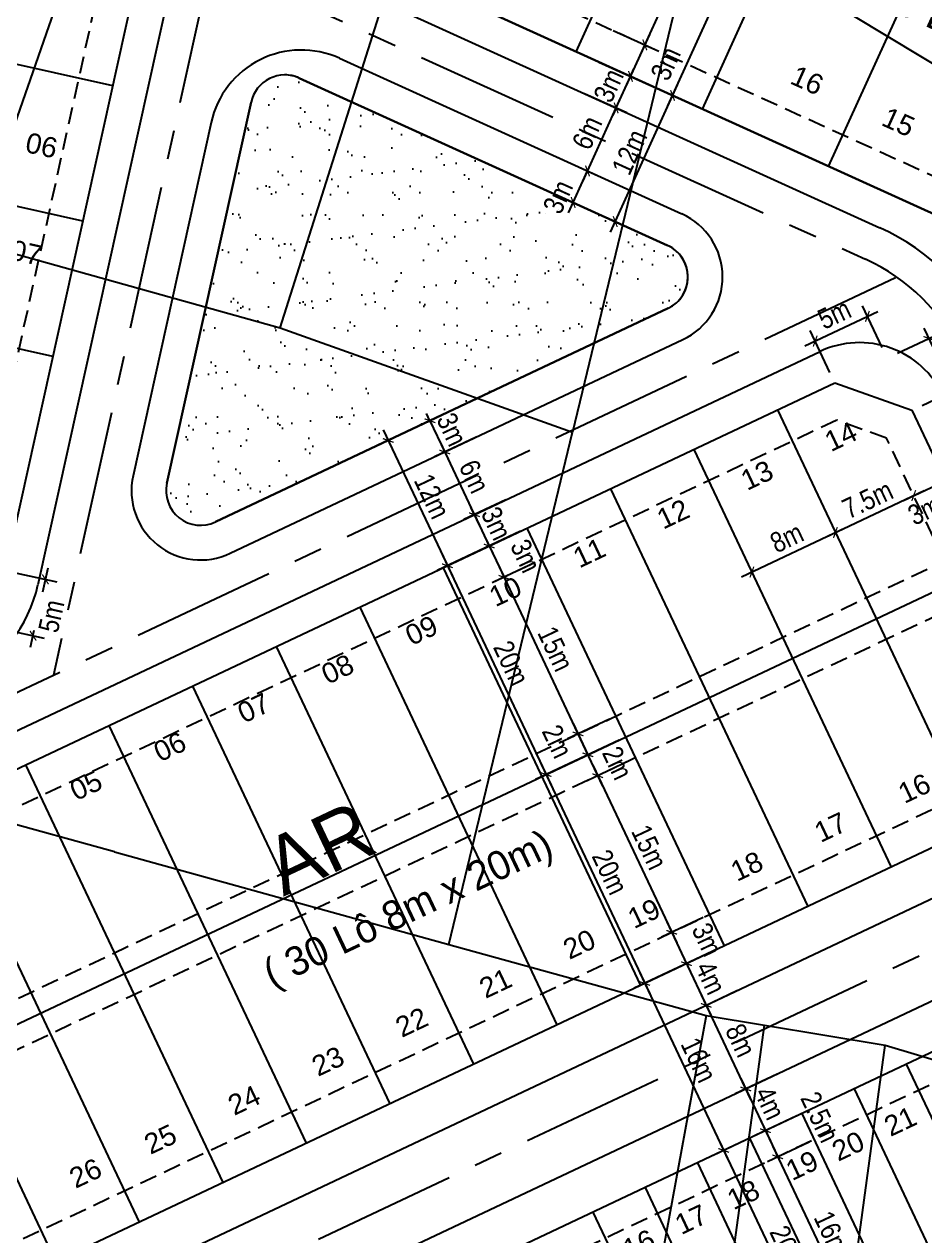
# Model space of a CAD drawing. Extents: x 597165 to 598689, y 1181586 to 1183364.
# Drawn here: x 597400.6 to 597478.6, y 1182711.4 to 1182816.4 of the extents above; entities that cross this region are included whole.
import ezdxf
from ezdxf.enums import TextEntityAlignment as Align

# ---------------------------------------------------------------- set-up
doc = ezdxf.new("R2010")
doc.units = 0
doc.header["$MEASUREMENT"] = 0
doc.linetypes.add('CENTER', pattern=[2, 1.25, -0.25, 0.25, -0.25])
doc.linetypes.add('DASHED', pattern=[0.75, 0.5, -0.25])
doc.layers.get('0').update_dxf_attribs({"linetype": 'CONTINUOUS'})
doc.layers.get('DEFPOINTS').update_dxf_attribs({"color": 8, "linetype": 'CONTINUOUS'})
for name, color, linetype in [('CGXD', 3, 'CONTINUOUS'), ('DIM-T', 7, 'CONTINUOUS'), ('DTEXT-TENLO', 4, 'CONTINUOUS'), ('HA-CAY-XANH-KO', 3, 'CONTINUOUS'), ('NEN-HT', 8, 'CONTINUOUS'), ('NET-LENGOAI', 4, 'CONTINUOUS'), ('NET-LETRONG', 5, 'CONTINUOUS'), ('NET-PLO', 2, 'CONTINUOUS'), ('NET-TIM', 2, 'CENTER'), ('TEXT-SOLO', 7, 'CONTINUOUS')]:
    doc.layers.add(name, color=color, linetype=linetype)
doc.styles.add('AVO', font='VHELVEN.TTF')
doc.styles.add('VHEL-C-R', font='VHELVCN.TTF')
doc.styles.add('VTIMES-R', font='VAPTIMN.TTF')
doc.dimstyles.new('TL1000', dxfattribs={"dimscale": 0, "dimtxt": 2, "dimasz": 0.7, "dimexe": 1, "dimexo": 1, "dimgap": 0.5, "dimtad": 1, "dimdec": 1, "dimzin": 12, "dimtxsty": 'VHEL-C-R', "dimblk1": 'ARCHTICK', "dimblk2": 'ARCHTICK', "dimsah": 1, "dimcen": -0.09, "dimdle": 1, "dimclrd": 256, "dimclre": 256, "dimclrt": 256, "dimazin": 3, "dimtfac": 0.005, "dimtdec": 1, "dimtix": 1, "dimtmove": 0, "dimatfit": 3, "dimtolj": 1, "dimtzin": 0})
pattern_1 = [(37.26582263, (0, 0), (-0.11023521, 3.854130278), [0, -3.04, 0, -3.4, 0, -3.25]), (7.26582263, (0, 0), (3.562592942, 5.629778284), [0, -1.64, 0, -2.74, 0, -1.05]), (327.26582263, (-2.46, 0.01), (6.228277961, -0.014137947), [0, -1, 0, -3.6, 0, -4.7]), (317.26582263, (-2.46, 0.01), (6.019377384, 1.73076346), [0, -0.5, 0, -2.36, 0, -2.7])]

# ---------------------------------------------------------------- blocks, each defined once
blk = doc.blocks.new('_ARCHTICK')
at = {"color": 0, "linetype": 'BYBLOCK', "const_width": 0.15}
blk.add_lwpolyline([(-0.5, -0.5), (0.5, 0.5)], dxfattribs=at)
blk = doc.blocks.new('*D924')
at = {"linetype": 'BYBLOCK'}
blk.add_line((597462.69, 1182768.49), (597471.73, 1182772.76), dxfattribs=at)
at = {"layer": 'DEFPOINTS', "color": 0, "linetype": 'BYBLOCK'}
for p in [(597470.83, 1182772.34), (597470.83, 1182772.34), (597463.6, 1182768.92)]:
    blk.add_point(p, dxfattribs=at)
at = {"linetype": 'BYBLOCK', "xscale": 0.7, "yscale": 0.7, "zscale": 0.7}
for p, rotation in [((597470.83, 1182772.34), 25.28251725439048), ((597463.6, 1182768.92), 205.2825172543905)]:
    blk.add_blockref('_ARCHTICK', p, dxfattribs=dict(at, rotation=rotation))
at = {"linetype": 'BYBLOCK', "insert": (597466.62, 1182771.89), "char_height": 1.75, "attachment_point": 5, "rotation": 25.2825, "style": 'VHEL-C-R'}
blk.add_mtext('\\A1;8m', dxfattribs=at)
blk = doc.blocks.new('*D923')
at = {"linetype": 'BYBLOCK'}
blk.add_line((597469.92, 1182771.91), (597478.51, 1182775.97), dxfattribs=at)
at = {"layer": 'DEFPOINTS', "color": 0, "linetype": 'BYBLOCK'}
for p in [(597477.61, 1182775.54), (597477.61, 1182775.54), (597470.83, 1182772.34)]:
    blk.add_point(p, dxfattribs=at)
at = {"linetype": 'BYBLOCK', "xscale": 0.7, "yscale": 0.7, "zscale": 0.7}
for p, rotation in [((597477.61, 1182775.54), 25.28251725439049), ((597470.83, 1182772.34), 205.2825172543905)]:
    blk.add_blockref('_ARCHTICK', p, dxfattribs=dict(at, rotation=rotation))
at = {"linetype": 'BYBLOCK', "insert": (597473.62, 1182775.2), "char_height": 1.75, "attachment_point": 5, "rotation": 25.2825, "style": 'VHEL-C-R'}
blk.add_mtext('\\A1;7.5m', dxfattribs=at)
blk = doc.blocks.new('*D922')
at = {"linetype": 'BYBLOCK'}
blk.add_line((597476.71, 1182775.11), (597481.23, 1182777.25), dxfattribs=at)
at = {"layer": 'DEFPOINTS', "color": 0, "linetype": 'BYBLOCK'}
for p in [(597480.32, 1182776.82), (597480.32, 1182776.82), (597477.61, 1182775.54)]:
    blk.add_point(p, dxfattribs=at)
at = {"linetype": 'BYBLOCK', "xscale": 0.7, "yscale": 0.7, "zscale": 0.7}
for p, rotation in [((597480.32, 1182776.82), 25.28251725439049), ((597477.61, 1182775.54), 205.2825172543905)]:
    blk.add_blockref('_ARCHTICK', p, dxfattribs=dict(at, rotation=rotation))
at = {"linetype": 'BYBLOCK', "insert": (597478.55, 1182774.28), "char_height": 1.75, "attachment_point": 5, "rotation": 25.2825, "style": 'VHEL-C-R'}
blk.add_mtext('\\A1;3m', dxfattribs=at)
blk = doc.blocks.new('*D784')
at = {"linetype": 'BYBLOCK'}
for p, q in [((597451.6, 1182815.81), (597455.24, 1182814.16)), ((597452.68, 1182810.93), (597454.75, 1182815.48)), ((597450.36, 1182813.08), (597454, 1182811.43))]:
    blk.add_line(p, q, dxfattribs=at)
at = {"layer": 'DEFPOINTS', "color": 0, "linetype": 'BYBLOCK'}
for p in [(597450.69, 1182816.23), (597454.33, 1182814.57), (597449.45, 1182813.5)]:
    blk.add_point(p, dxfattribs=at)
at = {"linetype": 'BYBLOCK', "xscale": 0.7, "yscale": 0.7, "zscale": 0.7}
for p, rotation in [((597454.33, 1182814.57), 65.55248368435842), ((597453.09, 1182811.84), 245.5524836843584)]:
    blk.add_blockref('_ARCHTICK', p, dxfattribs=dict(at, rotation=rotation))
at = {"linetype": 'BYBLOCK', "insert": (597456.14, 1182812.95), "char_height": 1.75, "attachment_point": 5, "rotation": 65.5525, "style": 'VHEL-C-R'}
blk.add_mtext('\\A1;3m', dxfattribs=at)
blk = doc.blocks.new('*D783')
at = {"linetype": 'BYBLOCK'}
for p, q in [((597453.92, 1182813.66), (597460.96, 1182829.14)), ((597457.81, 1182829.47), (597461.45, 1182827.81))]:
    blk.add_line(p, q, dxfattribs=at)
at = {"layer": 'DEFPOINTS', "color": 0, "linetype": 'BYBLOCK'}
for p in [(597456.9, 1182829.88), (597460.54, 1182828.23), (597450.69, 1182816.23)]:
    blk.add_point(p, dxfattribs=at)
at = {"linetype": 'BYBLOCK', "xscale": 0.7, "yscale": 0.7, "zscale": 0.7}
for p, rotation in [((597460.54, 1182828.23), 65.55248368435842), ((597454.33, 1182814.57), 245.5524836843584)]:
    blk.add_blockref('_ARCHTICK', p, dxfattribs=dict(at, rotation=rotation))
at = {"linetype": 'BYBLOCK', "insert": (597455.9, 1182822.28), "char_height": 1.75, "attachment_point": 5, "rotation": 65.5525, "style": 'VHEL-C-R'}
blk.add_mtext('\\A1;15m', dxfattribs=at)
blk = doc.blocks.new('*D778')
at = {"linetype": 'BYBLOCK'}
for p, q in [((597458.64, 1182831.29), (597465.92, 1182827.98)), ((597456.32, 1182809.28), (597465.42, 1182829.3)), ((597450.36, 1182813.08), (597457.64, 1182809.77))]:
    blk.add_line(p, q, dxfattribs=at)
at = {"layer": 'DEFPOINTS', "color": 0, "linetype": 'BYBLOCK'}
for p in [(597457.73, 1182831.7), (597465.01, 1182828.39), (597449.45, 1182813.5)]:
    blk.add_point(p, dxfattribs=at)
at = {"linetype": 'BYBLOCK', "xscale": 0.7, "yscale": 0.7, "zscale": 0.7}
for p, rotation in [((597465.01, 1182828.39), 65.55248368510357), ((597456.73, 1182810.19), 245.5524836851035)]:
    blk.add_blockref('_ARCHTICK', p, dxfattribs=dict(at, rotation=rotation))
at = {"linetype": 'BYBLOCK', "insert": (597459.6, 1182819.87), "char_height": 1.75, "attachment_point": 5, "rotation": 65.5525, "style": 'VHEL-C-R'}
blk.add_mtext('\\A1;20m', dxfattribs=at)
blk = doc.blocks.new('*D776')
at = {"linetype": 'BYBLOCK'}
for p, q in [((597446.64, 1182804.89), (597450.28, 1182803.23)), ((597447.71, 1182800.01), (597449.37, 1182803.65)), ((597445.39, 1182802.16), (597449.04, 1182800.5))]:
    blk.add_line(p, q, dxfattribs=at)
at = {"layer": 'DEFPOINTS', "color": 0, "linetype": 'BYBLOCK'}
for p in [(597445.73, 1182805.3), (597449.37, 1182803.65), (597444.48, 1182802.57)]:
    blk.add_point(p, dxfattribs=at)
at = {"linetype": 'BYBLOCK', "xscale": 0.7, "yscale": 0.7, "zscale": 0.7}
for p, rotation in [((597449.37, 1182803.65), 65.55248368601504), ((597448.13, 1182800.92), 245.552483686015)]:
    blk.add_blockref('_ARCHTICK', p, dxfattribs=dict(at, rotation=rotation))
at = {"linetype": 'BYBLOCK', "insert": (597446.82, 1182801.41), "char_height": 1.75, "attachment_point": 5, "rotation": 65.5525, "style": 'VHEL-C-R'}
blk.add_mtext('\\A1;3m', dxfattribs=at)
blk = doc.blocks.new('*D775')
at = {"linetype": 'BYBLOCK'}
for p, q in [((597448.95, 1182802.74), (597452.26, 1182810.02)), ((597449.12, 1182810.35), (597452.76, 1182808.7))]:
    blk.add_line(p, q, dxfattribs=at)
at = {"layer": 'DEFPOINTS', "color": 0, "linetype": 'BYBLOCK'}
for p in [(597448.21, 1182810.77), (597451.85, 1182809.11), (597445.73, 1182805.3)]:
    blk.add_point(p, dxfattribs=at)
at = {"linetype": 'BYBLOCK', "xscale": 0.7, "yscale": 0.7, "zscale": 0.7}
for p, rotation in [((597451.85, 1182809.11), 65.55248368601504), ((597449.37, 1182803.65), 245.552483686015)]:
    blk.add_blockref('_ARCHTICK', p, dxfattribs=dict(at, rotation=rotation))
at = {"linetype": 'BYBLOCK', "insert": (597449.34, 1182806.96), "char_height": 1.75, "attachment_point": 5, "rotation": 65.5525, "style": 'VHEL-C-R'}
blk.add_mtext('\\A1;6m', dxfattribs=at)
blk = doc.blocks.new('*D774')
at = {"linetype": 'BYBLOCK'}
for p, q in [((597450.36, 1182813.08), (597454, 1182811.43)), ((597451.85, 1182809.11), (597453.09, 1182811.84)), ((597453.09, 1182811.84), (597453.38, 1182812.48)), ((597451.85, 1182809.11), (597451.56, 1182808.47))]:
    blk.add_line(p, q, dxfattribs=at)
at = {"layer": 'DEFPOINTS', "color": 0, "linetype": 'BYBLOCK'}
for p in [(597449.45, 1182813.5), (597453.09, 1182811.84), (597448.21, 1182810.77)]:
    blk.add_point(p, dxfattribs=at)
at = {"linetype": 'BYBLOCK', "xscale": 0.7, "yscale": 0.7, "zscale": 0.7}
for p, rotation in [((597453.09, 1182811.84), 245.552483686015), ((597451.85, 1182809.11), 65.55248368601502)]:
    blk.add_blockref('_ARCHTICK', p, dxfattribs=dict(at, rotation=rotation))
at = {"linetype": 'BYBLOCK', "insert": (597451.2, 1182811.05), "char_height": 1.75, "attachment_point": 5, "rotation": 65.5525, "style": 'VHEL-C-R'}
blk.add_mtext('\\A1;3m', dxfattribs=at)
blk = doc.blocks.new('*D773')
at = {"linetype": 'BYBLOCK'}
for p, q in [((597450.36, 1182813.08), (597457.64, 1182809.77)), ((597451.35, 1182798.35), (597457.15, 1182811.1)), ((597445.39, 1182802.16), (597452.68, 1182798.85))]:
    blk.add_line(p, q, dxfattribs=at)
at = {"layer": 'DEFPOINTS', "color": 0, "linetype": 'BYBLOCK'}
for p in [(597449.45, 1182813.5), (597456.73, 1182810.19), (597444.48, 1182802.57)]:
    blk.add_point(p, dxfattribs=at)
at = {"linetype": 'BYBLOCK', "xscale": 0.7, "yscale": 0.7, "zscale": 0.7}
for p, rotation in [((597456.73, 1182810.19), 65.55248368587644), ((597451.77, 1182799.26), 245.5524836858764)]:
    blk.add_blockref('_ARCHTICK', p, dxfattribs=dict(at, rotation=rotation))
at = {"linetype": 'BYBLOCK', "insert": (597453, 1182805.29), "char_height": 1.75, "attachment_point": 5, "rotation": 65.5525, "style": 'VHEL-C-R'}
blk.add_mtext('\\A1;12m', dxfattribs=at)
blk = doc.blocks.new('*D752')
at = {"linetype": 'BYBLOCK'}
for p, q in [((597438.45, 1182783.3), (597434.83, 1182781.59)), ((597435.73, 1182782.02), (597435.43, 1182782.65)), ((597435.73, 1182782.02), (597437.01, 1182779.31)), ((597439.73, 1182780.59), (597436.11, 1182778.88)), ((597437.01, 1182779.31), (597437.31, 1182778.68))]:
    blk.add_line(p, q, dxfattribs=at)
at = {"layer": 'DEFPOINTS', "color": 0, "linetype": 'BYBLOCK'}
for p in [(597439.35, 1182783.73), (597440.63, 1182781.02), (597437.01, 1182779.31)]:
    blk.add_point(p, dxfattribs=at)
at = {"linetype": 'BYBLOCK', "xscale": 0.7, "yscale": 0.7, "zscale": 0.7}
for p, rotation in [((597435.73, 1182782.02), 295.2825172530923), ((597437.01, 1182779.31), 115.2825172530923)]:
    blk.add_blockref('_ARCHTICK', p, dxfattribs=dict(at, rotation=rotation))
at = {"linetype": 'BYBLOCK', "insert": (597437.63, 1182781.26), "char_height": 1.75, "attachment_point": 5, "rotation": 295.2825, "style": 'VHEL-C-R'}
blk.add_mtext('\\A1;3m', dxfattribs=at)
blk = doc.blocks.new('*D751')
at = {"linetype": 'BYBLOCK'}
for p, q in [((597436.59, 1182780.21), (597440, 1182772.98)), ((597442.29, 1182775.16), (597438.67, 1182773.46))]:
    blk.add_line(p, q, dxfattribs=at)
at = {"layer": 'DEFPOINTS', "color": 0, "linetype": 'BYBLOCK'}
for p in [(597440.63, 1182781.02), (597443.19, 1182775.59), (597439.58, 1182773.88)]:
    blk.add_point(p, dxfattribs=at)
at = {"linetype": 'BYBLOCK', "xscale": 0.7, "yscale": 0.7, "zscale": 0.7}
for p, rotation in [((597437.01, 1182779.31), 115.2825172530923), ((597439.58, 1182773.88), 295.2825172530923)]:
    blk.add_blockref('_ARCHTICK', p, dxfattribs=dict(at, rotation=rotation))
at = {"linetype": 'BYBLOCK', "insert": (597439.56, 1182777.19), "char_height": 1.75, "attachment_point": 5, "rotation": 295.2825, "style": 'VHEL-C-R'}
blk.add_mtext('\\A1;6m', dxfattribs=at)
blk = doc.blocks.new('*D750')
at = {"linetype": 'BYBLOCK'}
for p, q in [((597439.58, 1182773.88), (597439.28, 1182774.52)), ((597439.58, 1182773.88), (597440.86, 1182771.17)), ((597443.57, 1182772.45), (597439.95, 1182770.74)), ((597440.86, 1182771.17), (597441.16, 1182770.54))]:
    blk.add_line(p, q, dxfattribs=at)
at = {"layer": 'DEFPOINTS', "color": 0, "linetype": 'BYBLOCK'}
for p in [(597443.19, 1182775.59), (597444.47, 1182772.88), (597440.86, 1182771.17)]:
    blk.add_point(p, dxfattribs=at)
at = {"linetype": 'BYBLOCK', "xscale": 0.7, "yscale": 0.7, "zscale": 0.7}
for p, rotation in [((597439.58, 1182773.88), 295.2825172530923), ((597440.86, 1182771.17), 115.2825172530923)]:
    blk.add_blockref('_ARCHTICK', p, dxfattribs=dict(at, rotation=rotation))
at = {"linetype": 'BYBLOCK', "insert": (597441.48, 1182773.12), "char_height": 1.75, "attachment_point": 5, "rotation": 295.2825, "style": 'VHEL-C-R'}
blk.add_mtext('\\A1;3m', dxfattribs=at)
blk = doc.blocks.new('*D749')
at = {"linetype": 'BYBLOCK'}
for p, q in [((597438.45, 1182783.3), (597431.21, 1182779.89)), ((597431.69, 1182781.22), (597437.67, 1182768.56)), ((597443.57, 1182772.45), (597436.34, 1182769.04))]:
    blk.add_line(p, q, dxfattribs=at)
at = {"layer": 'DEFPOINTS', "color": 0, "linetype": 'BYBLOCK'}
for p in [(597439.35, 1182783.73), (597444.47, 1182772.88), (597437.24, 1182769.46)]:
    blk.add_point(p, dxfattribs=at)
at = {"linetype": 'BYBLOCK', "xscale": 0.7, "yscale": 0.7, "zscale": 0.7}
for p, rotation in [((597432.12, 1182780.31), 115.2825172515845), ((597437.24, 1182769.46), 295.2825172515845)]:
    blk.add_blockref('_ARCHTICK', p, dxfattribs=dict(at, rotation=rotation))
at = {"linetype": 'BYBLOCK', "insert": (597435.92, 1182775.48), "char_height": 1.75, "attachment_point": 5, "rotation": 295.2825, "style": 'VHEL-C-R'}
blk.add_mtext('\\A1;12m', dxfattribs=at)
blk = doc.blocks.new('*D748')
at = {"linetype": 'BYBLOCK'}
for p, q in [((597443.57, 1182772.45), (597439.95, 1182770.74)), ((597440.43, 1182772.08), (597442.14, 1182768.46)), ((597444.85, 1182769.74), (597441.24, 1182768.03))]:
    blk.add_line(p, q, dxfattribs=at)
at = {"layer": 'DEFPOINTS', "color": 0, "linetype": 'BYBLOCK'}
for p in [(597444.47, 1182772.88), (597445.76, 1182770.17), (597442.14, 1182768.46)]:
    blk.add_point(p, dxfattribs=at)
at = {"linetype": 'BYBLOCK', "xscale": 0.7, "yscale": 0.7, "zscale": 0.7}
for p, rotation in [((597440.86, 1182771.17), 115.2825172471723), ((597442.14, 1182768.46), 295.2825172471723)]:
    blk.add_blockref('_ARCHTICK', p, dxfattribs=dict(at, rotation=rotation))
at = {"linetype": 'BYBLOCK', "insert": (597444.01, 1182770.31), "char_height": 1.75, "attachment_point": 5, "rotation": 295.2825, "style": 'VHEL-C-R'}
blk.add_mtext('\\A1;3m', dxfattribs=at)
blk = doc.blocks.new('*D747')
at = {"linetype": 'BYBLOCK'}
for p, q in [((597441.71, 1182769.36), (597448.97, 1182753.99)), ((597451.26, 1182756.18), (597447.64, 1182754.47))]:
    blk.add_line(p, q, dxfattribs=at)
at = {"layer": 'DEFPOINTS', "color": 0, "linetype": 'BYBLOCK'}
for p in [(597445.76, 1182770.17), (597452.16, 1182756.6), (597448.55, 1182754.9)]:
    blk.add_point(p, dxfattribs=at)
at = {"linetype": 'BYBLOCK', "xscale": 0.7, "yscale": 0.7, "zscale": 0.7}
for p, rotation in [((597442.14, 1182768.46), 115.2825172471723), ((597448.55, 1182754.9), 295.2825172471723)]:
    blk.add_blockref('_ARCHTICK', p, dxfattribs=dict(at, rotation=rotation))
at = {"linetype": 'BYBLOCK', "insert": (597446.6, 1182762.27), "char_height": 1.75, "attachment_point": 5, "rotation": 295.2825, "style": 'VHEL-C-R'}
blk.add_mtext('\\A1;15m', dxfattribs=at)
blk = doc.blocks.new('*D746')
at = {"linetype": 'BYBLOCK'}
for p, q in [((597448.12, 1182755.8), (597449.4, 1182753.09)), ((597452.11, 1182754.37), (597448.5, 1182752.66))]:
    blk.add_line(p, q, dxfattribs=at)
at = {"layer": 'DEFPOINTS', "color": 0, "linetype": 'BYBLOCK'}
for p in [(597452.16, 1182756.6), (597453.02, 1182754.8), (597449.4, 1182753.09)]:
    blk.add_point(p, dxfattribs=at)
at = {"linetype": 'BYBLOCK', "xscale": 0.7, "yscale": 0.7, "zscale": 0.7}
for p, rotation in [((597448.55, 1182754.9), 115.2825172471723), ((597449.4, 1182753.09), 295.2825172471723)]:
    blk.add_blockref('_ARCHTICK', p, dxfattribs=dict(at, rotation=rotation))
at = {"linetype": 'BYBLOCK', "insert": (597446.76, 1182754.25), "char_height": 1.75, "attachment_point": 5, "rotation": 295.2825, "style": 'VHEL-C-R'}
blk.add_mtext('\\A1;2m', dxfattribs=at)
blk = doc.blocks.new('*D745')
at = {"linetype": 'BYBLOCK'}
for p, q in [((597448.97, 1182753.99), (597450.68, 1182750.37)), ((597452.97, 1182752.56), (597449.35, 1182750.85))]:
    blk.add_line(p, q, dxfattribs=at)
at = {"layer": 'DEFPOINTS', "color": 0, "linetype": 'BYBLOCK'}
for p in [(597453.02, 1182754.8), (597453.87, 1182752.99), (597450.25, 1182751.28)]:
    blk.add_point(p, dxfattribs=at)
at = {"linetype": 'BYBLOCK', "xscale": 0.7, "yscale": 0.7, "zscale": 0.7}
for p, rotation in [((597449.4, 1182753.09), 115.2825172471723), ((597450.25, 1182751.28), 295.2825172471723)]:
    blk.add_blockref('_ARCHTICK', p, dxfattribs=dict(at, rotation=rotation))
at = {"linetype": 'BYBLOCK', "insert": (597451.97, 1182752.38), "char_height": 1.75, "attachment_point": 5, "rotation": 295.2825, "style": 'VHEL-C-R'}
blk.add_mtext('\\A1;2m', dxfattribs=at)
blk = doc.blocks.new('*D744')
at = {"linetype": 'BYBLOCK'}
for p, q in [((597449.83, 1182752.18), (597457.09, 1182736.81)), ((597459.37, 1182739), (597455.76, 1182737.29))]:
    blk.add_line(p, q, dxfattribs=at)
at = {"layer": 'DEFPOINTS', "color": 0, "linetype": 'BYBLOCK'}
for p in [(597453.87, 1182752.99), (597460.28, 1182739.42), (597456.66, 1182737.72)]:
    blk.add_point(p, dxfattribs=at)
at = {"linetype": 'BYBLOCK', "xscale": 0.7, "yscale": 0.7, "zscale": 0.7}
for p, rotation in [((597450.25, 1182751.28), 115.2825172471723), ((597456.66, 1182737.72), 295.2825172471723)]:
    blk.add_blockref('_ARCHTICK', p, dxfattribs=dict(at, rotation=rotation))
at = {"linetype": 'BYBLOCK', "insert": (597454.72, 1182745.09), "char_height": 1.75, "attachment_point": 5, "rotation": 295.2825, "style": 'VHEL-C-R'}
blk.add_mtext('\\A1;15m', dxfattribs=at)
blk = doc.blocks.new('*D743')
at = {"linetype": 'BYBLOCK'}
for p, q in [((597456.23, 1182738.62), (597457.94, 1182735)), ((597460.65, 1182736.28), (597457.04, 1182734.58))]:
    blk.add_line(p, q, dxfattribs=at)
at = {"layer": 'DEFPOINTS', "color": 0, "linetype": 'BYBLOCK'}
for p in [(597460.28, 1182739.42), (597461.56, 1182736.71), (597457.94, 1182735)]:
    blk.add_point(p, dxfattribs=at)
at = {"linetype": 'BYBLOCK', "xscale": 0.7, "yscale": 0.7, "zscale": 0.7}
for p, rotation in [((597456.66, 1182737.72), 115.2825172471723), ((597457.94, 1182735), 295.2825172471723)]:
    blk.add_blockref('_ARCHTICK', p, dxfattribs=dict(at, rotation=rotation))
at = {"linetype": 'BYBLOCK', "insert": (597459.72, 1182737.09), "char_height": 1.75, "attachment_point": 5, "rotation": 295.2825, "style": 'VHEL-C-R'}
blk.add_mtext('\\A1;3m', dxfattribs=at)
blk = doc.blocks.new('*D742')
at = {"linetype": 'BYBLOCK'}
for p, q in [((597443.57, 1182772.45), (597436.34, 1182769.04)), ((597436.81, 1182770.37), (597446.21, 1182750.47)), ((597452.11, 1182754.37), (597444.88, 1182750.95))]:
    blk.add_line(p, q, dxfattribs=at)
at = {"layer": 'DEFPOINTS', "color": 0, "linetype": 'BYBLOCK'}
for p in [(597444.47, 1182772.88), (597453.02, 1182754.8), (597445.78, 1182751.38)]:
    blk.add_point(p, dxfattribs=at)
at = {"linetype": 'BYBLOCK', "xscale": 0.7, "yscale": 0.7, "zscale": 0.7}
for p, rotation in [((597437.24, 1182769.46), 115.2825172527402), ((597445.78, 1182751.38), 295.2825172527402)]:
    blk.add_blockref('_ARCHTICK', p, dxfattribs=dict(at, rotation=rotation))
at = {"linetype": 'BYBLOCK', "insert": (597442.77, 1182761.02), "char_height": 1.75, "attachment_point": 5, "rotation": 295.2825, "style": 'VHEL-C-R'}
blk.add_mtext('\\A1;20m', dxfattribs=at)
blk = doc.blocks.new('*D741')
at = {"linetype": 'BYBLOCK'}
for p, q in [((597452.11, 1182754.37), (597444.88, 1182750.95)), ((597445.36, 1182752.28), (597454.75, 1182732.39)), ((597460.65, 1182736.28), (597453.42, 1182732.87))]:
    blk.add_line(p, q, dxfattribs=at)
at = {"layer": 'DEFPOINTS', "color": 0, "linetype": 'BYBLOCK'}
for p in [(597453.02, 1182754.8), (597461.56, 1182736.71), (597454.32, 1182733.29)]:
    blk.add_point(p, dxfattribs=at)
at = {"linetype": 'BYBLOCK', "xscale": 0.7, "yscale": 0.7, "zscale": 0.7}
for p, rotation in [((597445.78, 1182751.38), 115.2825172527402), ((597454.32, 1182733.29), 295.2825172527402)]:
    blk.add_blockref('_ARCHTICK', p, dxfattribs=dict(at, rotation=rotation))
at = {"linetype": 'BYBLOCK', "insert": (597451.31, 1182742.93), "char_height": 1.75, "attachment_point": 5, "rotation": 295.2825, "style": 'VHEL-C-R'}
blk.add_mtext('\\A1;20m', dxfattribs=at)
blk = doc.blocks.new('*D740')
at = {"linetype": 'BYBLOCK'}
for p, q in [((597460.65, 1182736.28), (597457.04, 1182734.58)), ((597457.51, 1182735.91), (597460.08, 1182730.48)), ((597462.36, 1182732.67), (597458.75, 1182730.96))]:
    blk.add_line(p, q, dxfattribs=at)
at = {"layer": 'DEFPOINTS', "color": 0, "linetype": 'BYBLOCK'}
for p in [(597461.56, 1182736.71), (597463.27, 1182733.09), (597459.65, 1182731.39)]:
    blk.add_point(p, dxfattribs=at)
at = {"linetype": 'BYBLOCK', "xscale": 0.7, "yscale": 0.7, "zscale": 0.7}
for p, rotation in [((597457.94, 1182735), 115.2825172518367), ((597459.65, 1182731.39), 295.2825172518367)]:
    blk.add_blockref('_ARCHTICK', p, dxfattribs=dict(at, rotation=rotation))
at = {"linetype": 'BYBLOCK', "insert": (597460.04, 1182733.78), "char_height": 1.75, "attachment_point": 5, "rotation": 295.2825, "style": 'VHEL-C-R'}
blk.add_mtext('\\A1;4m', dxfattribs=at)
blk = doc.blocks.new('*D739')
at = {"linetype": 'BYBLOCK'}
for p, q in [((597459.22, 1182732.29), (597463.49, 1182723.25)), ((597465.78, 1182725.43), (597462.16, 1182723.72))]:
    blk.add_line(p, q, dxfattribs=at)
at = {"layer": 'DEFPOINTS', "color": 0, "linetype": 'BYBLOCK'}
for p in [(597463.27, 1182733.09), (597466.68, 1182725.86), (597463.07, 1182724.15)]:
    blk.add_point(p, dxfattribs=at)
at = {"linetype": 'BYBLOCK', "xscale": 0.7, "yscale": 0.7, "zscale": 0.7}
for p, rotation in [((597459.65, 1182731.39), 115.2825172518367), ((597463.07, 1182724.15), 295.2825172518367)]:
    blk.add_blockref('_ARCHTICK', p, dxfattribs=dict(at, rotation=rotation))
at = {"linetype": 'BYBLOCK', "insert": (597462.62, 1182728.36), "char_height": 1.75, "attachment_point": 5, "rotation": 295.2825, "style": 'VHEL-C-R'}
blk.add_mtext('\\A1;8m', dxfattribs=at)
blk = doc.blocks.new('*D738')
at = {"linetype": 'BYBLOCK'}
for p, q in [((597462.64, 1182725.06), (597465.2, 1182719.63)), ((597467.49, 1182721.82), (597463.87, 1182720.11))]:
    blk.add_line(p, q, dxfattribs=at)
at = {"layer": 'DEFPOINTS', "color": 0, "linetype": 'BYBLOCK'}
for p in [(597466.68, 1182725.86), (597468.39, 1182722.24), (597464.77, 1182720.54)]:
    blk.add_point(p, dxfattribs=at)
at = {"linetype": 'BYBLOCK', "xscale": 0.7, "yscale": 0.7, "zscale": 0.7}
for p, rotation in [((597463.07, 1182724.15), 115.2825172518367), ((597464.77, 1182720.54), 295.2825172518367)]:
    blk.add_blockref('_ARCHTICK', p, dxfattribs=dict(at, rotation=rotation))
at = {"linetype": 'BYBLOCK', "insert": (597465.16, 1182722.93), "char_height": 1.75, "attachment_point": 5, "rotation": 295.2825, "style": 'VHEL-C-R'}
blk.add_mtext('\\A1;4m', dxfattribs=at)
blk = doc.blocks.new('*D737')
at = {"linetype": 'BYBLOCK'}
for p, q in [((597460.65, 1182736.28), (597453.42, 1182732.87)), ((597453.9, 1182734.2), (597461.58, 1182717.92)), ((597467.49, 1182721.82), (597460.25, 1182718.4))]:
    blk.add_line(p, q, dxfattribs=at)
at = {"layer": 'DEFPOINTS', "color": 0, "linetype": 'BYBLOCK'}
for p in [(597461.56, 1182736.71), (597468.39, 1182722.24), (597461.16, 1182718.83)]:
    blk.add_point(p, dxfattribs=at)
at = {"linetype": 'BYBLOCK', "xscale": 0.7, "yscale": 0.7, "zscale": 0.7}
for p, rotation in [((597454.32, 1182733.29), 115.2825172528409), ((597461.16, 1182718.83), 295.282517252841)]:
    blk.add_blockref('_ARCHTICK', p, dxfattribs=dict(at, rotation=rotation))
at = {"linetype": 'BYBLOCK', "insert": (597459, 1182726.66), "char_height": 1.75, "attachment_point": 5, "rotation": 295.2825, "style": 'VHEL-C-R'}
blk.add_mtext('\\A1;16m', dxfattribs=at)
blk = doc.blocks.new('*D736')
at = {"linetype": 'BYBLOCK'}
for p, q in [((597467.49, 1182721.82), (597463.87, 1182720.11)), ((597464.35, 1182721.44), (597465.84, 1182718.27)), ((597468.55, 1182719.56), (597464.94, 1182717.85))]:
    blk.add_line(p, q, dxfattribs=at)
at = {"layer": 'DEFPOINTS', "color": 0, "linetype": 'BYBLOCK'}
for p in [(597468.39, 1182722.24), (597469.46, 1182719.98), (597465.84, 1182718.27)]:
    blk.add_point(p, dxfattribs=at)
at = {"linetype": 'BYBLOCK', "xscale": 0.7, "yscale": 0.7, "zscale": 0.7}
for p, rotation in [((597464.77, 1182720.54), 115.282517257119), ((597465.84, 1182718.27), 295.282517257119)]:
    blk.add_blockref('_ARCHTICK', p, dxfattribs=dict(at, rotation=rotation))
at = {"linetype": 'BYBLOCK', "insert": (597469.49, 1182721.72), "char_height": 1.75, "attachment_point": 5, "rotation": 295.2825, "style": 'VHEL-C-R'}
blk.add_mtext('\\A1;2.5m', dxfattribs=at)
blk = doc.blocks.new('*D735')
at = {"linetype": 'BYBLOCK'}
for p, q in [((597465.42, 1182719.18), (597473.1, 1182702.9)), ((597475.39, 1182705.09), (597471.77, 1182703.38))]:
    blk.add_line(p, q, dxfattribs=at)
at = {"layer": 'DEFPOINTS', "color": 0, "linetype": 'BYBLOCK'}
for p in [(597469.46, 1182719.98), (597476.29, 1182705.52), (597472.68, 1182703.81)]:
    blk.add_point(p, dxfattribs=at)
at = {"linetype": 'BYBLOCK', "xscale": 0.7, "yscale": 0.7, "zscale": 0.7}
for p, rotation in [((597465.84, 1182718.27), 115.282517257119), ((597472.68, 1182703.81), 295.282517257119)]:
    blk.add_blockref('_ARCHTICK', p, dxfattribs=dict(at, rotation=rotation))
at = {"linetype": 'BYBLOCK', "insert": (597470.52, 1182711.64), "char_height": 1.75, "attachment_point": 5, "rotation": 295.2825, "style": 'VHEL-C-R'}
blk.add_mtext('\\A1;16m', dxfattribs=at)
blk = doc.blocks.new('*D730')
at = {"linetype": 'BYBLOCK'}
for p, q in [((597467.49, 1182721.82), (597460.25, 1182718.4)), ((597460.73, 1182719.73), (597470.13, 1182699.84)), ((597476.03, 1182703.73), (597468.8, 1182700.32))]:
    blk.add_line(p, q, dxfattribs=at)
at = {"layer": 'DEFPOINTS', "color": 0, "linetype": 'BYBLOCK'}
for p in [(597468.39, 1182722.24), (597476.93, 1182704.16), (597469.7, 1182700.74)]:
    blk.add_point(p, dxfattribs=at)
at = {"linetype": 'BYBLOCK', "xscale": 0.7, "yscale": 0.7, "zscale": 0.7}
for p, rotation in [((597461.16, 1182718.83), 115.2825172534613), ((597469.7, 1182700.74), 295.2825172534613)]:
    blk.add_blockref('_ARCHTICK', p, dxfattribs=dict(at, rotation=rotation))
at = {"linetype": 'BYBLOCK', "insert": (597466.69, 1182710.38), "char_height": 1.75, "attachment_point": 5, "rotation": 295.2825, "style": 'VHEL-C-R'}
blk.add_mtext('\\A1;20m', dxfattribs=at)
blk = doc.blocks.new('*D603')
at = {"linetype": 'BYBLOCK'}
for p, q in [((597399.97, 1182768.83), (597403.42, 1182768.06)), ((597402.66, 1182769.25), (597402.2, 1182767.17)), ((597398.89, 1182763.94), (597402.34, 1182763.18)), ((597401.15, 1182762.42), (597401.47, 1182763.88))]:
    blk.add_line(p, q, dxfattribs=at)
at = {"layer": 'DEFPOINTS', "color": 0, "linetype": 'BYBLOCK'}
for p in [(597398.99, 1182769.04), (597402.44, 1182768.28), (597397.91, 1182764.16)]:
    blk.add_point(p, dxfattribs=at)
at = {"linetype": 'BYBLOCK', "xscale": 0.7, "yscale": 0.7, "zscale": 0.7}
for p, rotation in [((597402.44, 1182768.28), 77.54387974004484), ((597401.37, 1182763.4), 257.5438797400449)]:
    blk.add_blockref('_ARCHTICK', p, dxfattribs=dict(at, rotation=rotation))
at = {"linetype": 'BYBLOCK', "insert": (597402.96, 1182765.1), "char_height": 1.75, "attachment_point": 5, "rotation": 77.5439, "style": 'VHEL-C-R'}
blk.add_mtext('\\A1;5m', dxfattribs=at)
blk = doc.blocks.new('*D601')
at = {"linetype": 'BYBLOCK'}
for p, q in [((597474.88, 1182788.35), (597473.17, 1182791.96)), ((597468.17, 1182788.5), (597474.5, 1182791.49)), ((597470.36, 1182786.21), (597468.65, 1182789.83))]:
    blk.add_line(p, q, dxfattribs=at)
at = {"layer": 'DEFPOINTS', "color": 0, "linetype": 'BYBLOCK'}
for p in [(597473.6, 1182791.06), (597475.31, 1182787.44), (597470.79, 1182785.31)]:
    blk.add_point(p, dxfattribs=at)
at = {"linetype": 'BYBLOCK', "xscale": 0.7, "yscale": 0.7, "zscale": 0.7}
for p, rotation in [((597473.6, 1182791.06), 25.28251725275693), ((597469.08, 1182788.92), 205.282517252757)]:
    blk.add_blockref('_ARCHTICK', p, dxfattribs=dict(at, rotation=rotation))
at = {"linetype": 'BYBLOCK', "insert": (597470.74, 1182791.25), "char_height": 1.75, "attachment_point": 5, "rotation": 25.2825, "style": 'VHEL-C-R'}
blk.add_mtext('\\A1;5m', dxfattribs=at)
blk = doc.blocks.new('*D600')
at = {"linetype": 'BYBLOCK'}
for p, q in [((597481.49, 1182783.73), (597478.5, 1182790.05)), ((597476.21, 1182787.87), (597479.83, 1182789.58)), ((597478.35, 1182783.35), (597481.96, 1182785.06))]:
    blk.add_line(p, q, dxfattribs=at)
at = {"layer": 'DEFPOINTS', "color": 0, "linetype": 'BYBLOCK'}
for p in [(597478.92, 1182789.15), (597475.31, 1182787.44), (597477.44, 1182782.92)]:
    blk.add_point(p, dxfattribs=at)
at = {"linetype": 'BYBLOCK', "xscale": 0.7, "yscale": 0.7, "zscale": 0.7}
for p, rotation in [((597478.92, 1182789.15), 115.2825172515507), ((597481.06, 1182784.63), 295.2825172515507)]:
    blk.add_blockref('_ARCHTICK', p, dxfattribs=dict(at, rotation=rotation))
at = {"linetype": 'BYBLOCK', "insert": (597481.25, 1182787.49), "char_height": 1.75, "attachment_point": 5, "rotation": 295.2825, "style": 'VHEL-C-R'}
blk.add_mtext('\\A1;5m', dxfattribs=at)

msp = doc.modelspace()

# ---------------------------------------------------------------- hatches: boundary and pattern name
at = {"layer": 'HA-CAY-XANH-KO'}
h = msp.add_hatch(dxfattribs=at)
h.set_pattern_fill('AR-SAND', color=256, scale=2, angle=359.765823, style=0)
h.set_pattern_definition(pattern_1)
h.paths.add_polyline_path([(597412.9535, 1182776.6107, 0.67543698), (597417.5469, 1182773.4674, -0.03670132), (597417.1641, 1182773.251), (597456.3431, 1182791.7562, 0.51900157), (597457.1832, 1182796.5901, 0.08991807), (597456.3034, 1182797.1998), (597424.4144, 1182811.6972, 0.10707887), (597423.1728, 1182811.9662, 0.35188038), (597420.2434, 1182809.6133)])
h = msp.add_hatch(dxfattribs=at)
h.set_pattern_fill('AR-SAND', color=256, scale=2, angle=359.765823, style=0)
h.set_pattern_definition(pattern_1)
h.paths.add_polyline_path([(597653.6476, 1182725.6934, 0.42078511), (597655.5169, 1182731.0991, -0.00559617), (597655.5561, 1182731.0186), (597650.4311, 1182741.8691, 0.41421356), (597645.1059, 1182743.7776), (597443.964, 1182648.7734), (597439.3977, 1182646.6166, 0.41421356), (597437.4892, 1182641.2914), (597442.6142, 1182630.4409, 0.41421356), (597447.9394, 1182628.5323), (597452.5056, 1182630.6891)])

# ---------------------------------------------------------------- linework, layer by layer
at = {"layer": 'CGXD', "linetype": 'DASHED', "ltscale": 3}
for points in [[(597425.0424, 1182861.6757), (597423.4325, 1182865.9696), (597405.834, 1182873.9703), (597396.6521, 1182847.8231), (597376.34, 1182758.3188), (597376.159, 1182757.201), (597391.4818, 1182764.4384), (597396.2128, 1182770.3677), (597408.1973, 1182824.6225)], [(597497.0629, 1182811.6244), (597434.9072, 1182839.8817), (597430.0413, 1182829.1785), (597431.6512, 1182824.8846), (597485.8485, 1182800.2454), (597503.2872, 1182763.3244), (597507.6041, 1182761.7772), (597518.2353, 1182766.7986)], [(597615.9793, 1182771.4929), (597609.1459, 1182785.9603), (597384.0291, 1182679.6321), (597382.3421, 1182674.9253), (597387.6655, 1182663.6547)], [(597480.2817, 1182769.8849), (597475.2603, 1182780.5161), (597470.9434, 1182782.0632), (597370.4752, 1182734.6096), (597367.5669, 1182716.647)], [(597485.4642, 1182751.32), (597487.0114, 1182755.6369), (597481.99, 1182766.2681), (597366.7914, 1182711.8569), (597363.883, 1182693.8942)]]:
    msp.add_lwpolyline(points, close=True, dxfattribs=at)
at = {"layer": 'NEN-HT', "linetype": 'CONTINUOUS'}
for p, q in [((597412.13, 1182843.29), (597396.21, 1182797.49)), ((597422.76, 1182790.07), (597436.63, 1182833.95)), ((597458.78, 1182825.34), (597448.08, 1182781.02)), ((597458.78, 1182825.34), (597487.55, 1182807.92)), ((597396.21, 1182797.49), (597422.76, 1182790.07)), ((597422.76, 1182790.07), (597448.08, 1182781.02)), ((597437.37, 1182736.67), (597448.08, 1182781.02)), ((597408.42, 1182744.69), (597384.54, 1182751.3)), ((597408.42, 1182744.69), (597437.37, 1182736.67)), ((597437.37, 1182736.67), (597459.64, 1182730.51)), ((597459.64, 1182730.51), (597442.27, 1182636.2)), ((597459.64, 1182730.51), (597464.7, 1182729.69)), ((597452.44, 1182640.56), (597464.7, 1182729.69)), ((597464.7, 1182729.69), (597475.13, 1182727.96)), ((597466.12, 1182660.87), (597475.13, 1182727.96)), ((597475.13, 1182727.96), (597496.17, 1182721.56))]:
    msp.add_line(p, q, dxfattribs=at)
at = {"layer": 'NET-LENGOAI', "ltscale": 20}
for p, q in [((597413.7842, 1182822.0976), (597401.7953, 1182767.8225)), ((597428.0369, 1182819.9368), (597474.6874, 1182798.7285)), ((597427.904, 1182813.4063), (597457.545, 1182799.9308)), ((597416.7814, 1182807.8491), (597410.0241, 1182777.2577)), ((597620.3852, 1182798.4575), (597379.4125, 1182684.6401)), ((597418.4453, 1182770.5383), (597457.6244, 1182789.0435)), ((597373.7297, 1182742.7824), (597469.5045, 1182788.0192)), ((597489.5774, 1182745.5212), (597375.9958, 1182691.8738))]:
    msp.add_line(p, q, dxfattribs=at)
for centre, radius, start, end in [((597424.5931, 1182806.1235), 8, 65.552484, 167.54388), ((597455.0619, 1182794.4688), 6, 295.282517, 65.552484), ((597466.4102, 1182780.5217), 20, 25.282517, 65.552484), ((597472.9212, 1182780.7855), 8, 25.282517, 115.282517), ((597415.8828, 1182775.9636), 6, 167.54388, 295.282517), ((597390.0777, 1182770.4108), 12, 295.282517, 347.54388)]:
    msp.add_arc(centre, radius, start, end, dxfattribs=at)
at = {"layer": 'NET-LETRONG'}
for p, q in [((597411.0587, 1182823.6677), (597398.9921, 1182769.0408)), ((597429.2784, 1182822.6678), (597483.6056, 1182797.9696)), ((597483.6056, 1182797.9696), (597429.2784, 1182822.6678)), ((597424.4144, 1182811.6972), (597456.3034, 1182797.1998)), ((597456.3034, 1182797.1998), (597424.4144, 1182811.6972)), ((597420.2434, 1182809.6133), (597412.9535, 1182776.6107)), ((597412.9535, 1182776.6107), (597420.2434, 1182809.6133)), ((597417.1641, 1182773.251), (597456.3431, 1182791.7562)), ((597456.3431, 1182791.7562), (597417.1641, 1182773.251)), ((597373.1575, 1182739.1943), (597470.7858, 1182785.3066)), ((597544.7833, 1182758.3251), (597454.362, 1182715.6169)), ((597487.8691, 1182749.1381), (597363.3014, 1182690.3017)), ((597454.362, 1182715.6169), (597382.025, 1182681.4504))]:
    msp.add_line(p, q, dxfattribs=at)
at = {"layer": 'NET-LETRONG', "ltscale": 20}
for p, q in [((597470.7858, 1182785.3066), (597477.4423, 1182782.9209)), ((597477.4423, 1182782.9209), (597490.2547, 1182755.7945))]:
    msp.add_line(p, q, dxfattribs=at)
at = {"layer": 'NET-LETRONG'}
for centre, start, end in [((597423.1728, 1182808.9662), 65.552484, 167.54388), ((597423.1728, 1182808.9662), 65.552484, 90), ((597423.1728, 1182808.9662), 65.552484, 90), ((597455.0619, 1182794.4688), 295.282517, 65.552484), ((597455.0619, 1182794.4688), 295.282517, 65.552484), ((597455.0619, 1182794.4688), 45.000052, 65.552484), ((597455.0619, 1182794.4688), 295.282517, 45.000052), ((597415.8828, 1182775.9636), 167.54388, 295.282517)]:
    msp.add_arc(centre, 3, start, end, dxfattribs=at)
at = {"layer": 'NET-PLO'}
for p, q in [((597448.3956, 1182813.9768), (597464.95, 1182850.3904)), ((597459.3197, 1182809.0105), (597475.8741, 1182845.4241)), ((597470.2438, 1182804.0441), (597486.7981, 1182840.4578)), ((597408.2668, 1182811.0286), (597387.3021, 1182815.6596)), ((597405.6785, 1182799.3111), (597384.6463, 1182803.9569)), ((597403.0902, 1182787.5935), (597381.9905, 1182792.2543)), ((597465.8126, 1182782.9576), (597482.8959, 1182746.7891)), ((597458.5789, 1182779.541), (597475.6622, 1182743.3725)), ((597451.3452, 1182776.1243), (597468.4285, 1182739.9558)), ((597444.1115, 1182772.7077), (597461.1948, 1182736.5392)), ((597367.1791, 1182714.2519), (597483.8485, 1182769.3577)), ((597436.8778, 1182769.291), (597453.9611, 1182733.1225)), ((597429.6441, 1182765.8744), (597446.7274, 1182729.7058)), ((597422.4104, 1182762.4577), (597439.4937, 1182726.2892)), ((597415.1767, 1182759.041), (597432.26, 1182722.8725)), ((597407.943, 1182755.6244), (597425.0263, 1182719.4559)), ((597400.7093, 1182752.2077), (597417.7926, 1182716.0392)), ((597393.4756, 1182748.7911), (597410.5589, 1182712.6226)), ((597386.2419, 1182745.3744), (597403.3252, 1182709.2059)), ((597476.9674, 1182726.294), (597494.0506, 1182690.1255)), ((597472.4463, 1182724.1586), (597489.5296, 1182687.9901)), ((597467.9252, 1182722.0232), (597485.0085, 1182685.8546)), ((597463.4042, 1182719.8878), (597480.4875, 1182683.7192)), ((597458.8831, 1182717.7523), (597475.9664, 1182681.5838)), ((597454.362, 1182715.6169), (597471.4453, 1182679.4484)), ((597449.841, 1182713.4815), (597466.9243, 1182677.313))]:
    msp.add_line(p, q, dxfattribs=at)
at = {"layer": 'NET-TIM', "ltscale": 10}
for p, q in [((597416.7815, 1182821.7582), (597403.1375, 1182759.9903)), ((597416.7815, 1182821.7582), (597473.4458, 1182795.9975)), ((597636.309, 1182810.4024), (597377.7041, 1182688.257)), ((597374.3019, 1182746.3705), (597476.1322, 1182794.4674))]:
    msp.add_line(p, q, dxfattribs=at)
msp.add_arc((597466.4102, 1182780.5217), 17, 25.282517, 65.552484, dxfattribs=at)

# ---------------------------------------------------------------- texts
at = {"layer": 'DTEXT-TENLO', "style": 'VTIMES-R'}
for s, height, rotation, p in [('( 19 Loâ 12m x 20m)', 2.5, 335.552484, (597485.5682, 1182813.028)), ('AR', 5, 25.282517, (597427.2366, 1182742.777)), ('( 30 Loâ 8m x 20m)', 2.5, 25.282517, (597434.3332, 1182738.6799))]:
    msp.add_text(s, height=height, rotation=rotation, dxfattribs=at).set_placement(p, align=Align.CENTER)
at = {"layer": 'TEXT-SOLO', "color": 3, "style": 'AVO'}
for s, rotation, p in [('16', 335.786661, (597468.0373, 1182810.7095)), ('15', 335.786661, (597475.936, 1182807.0989)), ('06', 347.54388, (597401.9196, 1182805.0145)), ('07', 347.54388, (597400.59, 1182795.7249)), ('14', 25.282517, (597471.6686, 1182779.8721)), ('13', 25.282517, (597464.4076, 1182776.5139)), ('12', 25.282517, (597457.1466, 1182773.1556)), ('11', 25.282517, (597449.8856, 1182769.7974)), ('10', 25.282517, (597442.6246, 1182766.4392)), ('09', 25.282517, (597435.3636, 1182763.0809)), ('08', 25.282517, (597428.1026, 1182759.7227)), ('07', 25.282517, (597420.8415, 1182756.3644)), ('06', 25.282517, (597413.5805, 1182753.0062)), ('05', 25.282517, (597406.3195, 1182749.648)), ('16', 25.282517, (597478.0337, 1182749.4059)), ('17', 25.282517, (597470.781, 1182746.0297)), ('18', 25.282517, (597463.5284, 1182742.6535)), ('19', 25.282517, (597454.6249, 1182738.5652)), ('20', 25.282517, (597449.0231, 1182735.901)), ('21', 25.282517, (597441.7704, 1182732.5247)), ('22', 25.282517, (597434.5178, 1182729.1485)), ('23', 25.282517, (597427.2651, 1182725.7723)), ('24', 25.282517, (597420.0124, 1182722.396)), ('21', 25.282517, (597476.8177, 1182720.5645)), ('25', 25.282517, (597412.7598, 1182719.0198)), ('20', 25.282517, (597472.2998, 1182718.4224)), ('19', 25.282517, (597468.3089, 1182716.7456)), ('26', 25.282517, (597406.2778, 1182716.0787)), ('18', 25.282517, (597463.2294, 1182714.2116)), ('17', 25.282517, (597458.7114, 1182712.0695)), ('16', 25.282517, (597454.1935, 1182709.9274))]:
    msp.add_text(s, height=1.75, rotation=rotation, dxfattribs=at).set_placement(p, align=Align.CENTER)

# ---------------------------------------------------------------- dimensions: what is measured, and where the dimension line sits
at = {"layer": 'DIM-T'}
for p1, p2, distance, picture, middle in [((597449.4504, 1182813.4972), (597457.7276, 1182831.7041), -8, '*D778', (597459.603, 1182819.8666)), ((597444.4841, 1182802.5732), (597449.4504, 1182813.4972), -8, '*D773', (597452.9982, 1182805.2934)), ((597470.7858, 1182785.3066), (597475.3069, 1182787.442), 4, '*D601', (597470.7428, 1182791.2513)), ((597477.4423, 1182782.9209), (597475.3069, 1182787.442), -4, '*D600', (597481.2516, 1182787.485)), ((597439.3499, 1182783.7299), (597444.4749, 1182772.8793), -8, '*D749', (597435.922, 1182775.4752)), ((597439.3499, 1182783.7299), (597440.6311, 1182781.0172), -4, '*D752', (597437.6338, 1182781.2604)), ((597444.4749, 1182772.8793), (597453.0165, 1182754.795), -8, '*D742', (597442.7722, 1182761.0157)), ((597453.0165, 1182754.795), (597461.5582, 1182736.7108), -8, '*D741', (597451.3138, 1182742.9315)), ((597461.5582, 1182736.7108), (597468.3915, 1182722.2434), -8, '*D737', (597459.0013, 1182726.6556)), ((597461.5582, 1182736.7108), (597463.2665, 1182733.0939), -4, '*D740', (597460.0388, 1182733.7813)), ((597468.3915, 1182722.2434), (597476.9331, 1182704.1591), -8, '*D730', (597466.6888, 1182710.3798))]:
    dim = msp.add_aligned_dim(p1=p1, p2=p2, distance=distance, dimstyle='TL1000', override={"dimscale": 1, "dimtxt": 1.75, "dimpost": 'm'}, dxfattribs=at)
    dim.commit()
    dim.dimension.update_dxf_attribs({"geometry": picture, "text_midpoint": middle})
for base, p1, p2, angle, override, picture, middle, dimtype in [((597460.5412, 1182828.2279), (597450.692, 1182816.2283), (597456.8998, 1182829.8834), 65.552484, {"dimscale": 1, "dimtxt": 1.75, "dimpost": 'm', "dimse1": 1}, '*D783', (597455.9003, 1182822.2785), 160), ((597454.3333, 1182814.5728), (597449.4504, 1182813.4972), (597450.692, 1182816.2283), 65.552484, {"dimscale": 1, "dimtxt": 1.75, "dimpost": 'm'}, '*D784', (597456.1354, 1182812.9504), 161), ((597449.367, 1182803.6487), (597444.4841, 1182802.5732), (597445.7256, 1182805.3042), 65.552484, {"dimscale": 1, "dimtxt": 1.75, "dimpost": 'm'}, '*D776', (597446.8202, 1182801.4141), 161), ((597442.1393, 1182768.4583), (597444.4749, 1182772.8793), (597445.7561, 1182770.1667), 295.282517, {"dimscale": 1, "dimtxt": 1.75, "dimpost": 'm'}, '*D748', (597444.0097, 1182770.3117), 161), ((597402.445, 1182768.2781), (597397.9136, 1182764.1585), (597398.9921, 1182769.0408), 77.54388, {"dimscale": 1, "dimtxt": 1.75, "dimpost": 'm'}, '*D603', (597402.9595, 1182765.0971), 161), ((597449.3997, 1182753.0867), (597452.1624, 1182756.6035), (597453.0165, 1182754.795), 295.282517, {"dimscale": 1, "dimtxt": 1.75, "dimpost": 'm', "dimse1": 1}, '*D746', (597446.7583, 1182754.254), 160), ((597450.2538, 1182751.2783), (597453.0165, 1182754.795), (597453.8707, 1182752.9866), 295.282517, {"dimscale": 1, "dimtxt": 1.75, "dimpost": 'm', "dimse1": 1}, '*D745', (597451.9738, 1182752.3768), 160), ((597457.9413, 1182735.0025), (597460.2769, 1182739.4234), (597461.5582, 1182736.7108), 295.282517, {"dimscale": 1, "dimtxt": 1.75, "dimpost": 'm', "dimse1": 1}, '*D743', (597459.7161, 1182737.0937), 160), ((597465.8423, 1182718.2745), (597468.3915, 1182722.2434), (597469.4592, 1182719.9828), 295.282517, {"dimscale": 1, "dimtxt": 1.75, "dimpost": 'm'}, '*D736', (597469.4854, 1182721.7171), 161)]:
    dim = msp.add_linear_dim(base=base, p1=p1, p2=p2, angle=angle, dimstyle='TL1000', override=override, dxfattribs=at)
    dim.commit()
    dim.dimension.update_dxf_attribs({"geometry": picture, "text_midpoint": middle, "dimtype": dimtype})
for base, p1, p2, angle, picture, middle in [((597453.0917, 1182811.8418), (597448.2088, 1182810.7662), (597449.4504, 1182813.4972), 65.552484, '*D774', (597451.2022, 1182811.0531)), ((597451.8502, 1182809.1108), (597445.7256, 1182805.3042), (597448.2088, 1182810.7662), 65.552484, '*D775', (597449.3399, 1182806.9565)), ((597439.5768, 1182773.8836), (597440.6311, 1182781.0172), (597443.1936, 1182775.5919), 295.282517, '*D751', (597439.5557, 1182777.1915)), ((597440.858, 1182771.171), (597443.1936, 1182775.5919), (597444.4749, 1182772.8793), 295.282517, '*D750', (597441.4776, 1182773.1225)), ((597448.5455, 1182754.8951), (597445.7561, 1182770.1667), (597452.1624, 1182756.6035), 295.282517, '*D747', (597446.6026, 1182762.2719)), ((597456.6601, 1182737.7151), (597453.8707, 1182752.9866), (597460.2769, 1182739.4234), 295.282517, '*D744', (597454.7171, 1182745.0919)), ((597463.0663, 1182724.1519), (597463.2665, 1182733.0939), (597466.6831, 1182725.8602), 295.282517, '*D739', (597462.6181, 1182728.364)), ((597464.7746, 1182720.535), (597466.6831, 1182725.8602), (597468.3915, 1182722.2434), 295.282517, '*D738', (597465.1637, 1182722.9307)), ((597472.6756, 1182703.8071), (597469.4592, 1182719.9828), (597476.2925, 1182705.5154), 295.282517, '*D735', (597470.5191, 1182711.636))]:
    dim = msp.add_linear_dim(base=base, p1=p1, p2=p2, angle=angle, dimstyle='TL1000', override={"dimscale": 1, "dimtxt": 1.75, "dimpost": 'm', "dimse1": 1}, dxfattribs=at)
    dim.commit()
    dim.dimension.update_dxf_attribs({"geometry": picture, "text_midpoint": middle})
at = {"layer": 'DIM-T', "color": 1}
dim = msp.add_linear_dim(base=(597477.6107, 1182775.5399), p1=(597470.8291, 1182772.3367), p2=(597477.6107, 1182775.5399), angle=205.282517, dimstyle='TL1000', override={"dimscale": 1, "dimtxt": 1.75, "dimdsep": 46, "dimpost": 'm'}, dxfattribs=at)
dim.commit()
dim.dimension.update_dxf_attribs({"geometry": '*D923', "text_midpoint": (597473.6247, 1182775.1985)})
dim = msp.add_linear_dim(base=(597480.3234, 1182776.8211), p1=(597477.6107, 1182775.5399), p2=(597480.3234, 1182776.8211), angle=205.282517, dimstyle='TL1000', override={"dimscale": 1, "dimtxt": 1.75, "dimdsep": 46, "dimpost": 'm'}, dxfattribs=at)
dim.commit()
dim.dimension.update_dxf_attribs({"geometry": '*D922', "text_midpoint": (597478.546, 1182774.2802), "dimtype": 160})
dim = msp.add_aligned_dim(p1=(597463.5954, 1182768.9201), p2=(597470.8291, 1182772.3367), distance=0, dimstyle='TL1000', override={"dimscale": 1, "dimtxt": 1.75, "dimdsep": 46, "dimpost": 'm'}, dxfattribs=at)
dim.commit()
dim.dimension.update_dxf_attribs({"geometry": '*D924', "text_midpoint": (597466.6171, 1182771.8886)})

doc.saveas('drawing.dxf')
